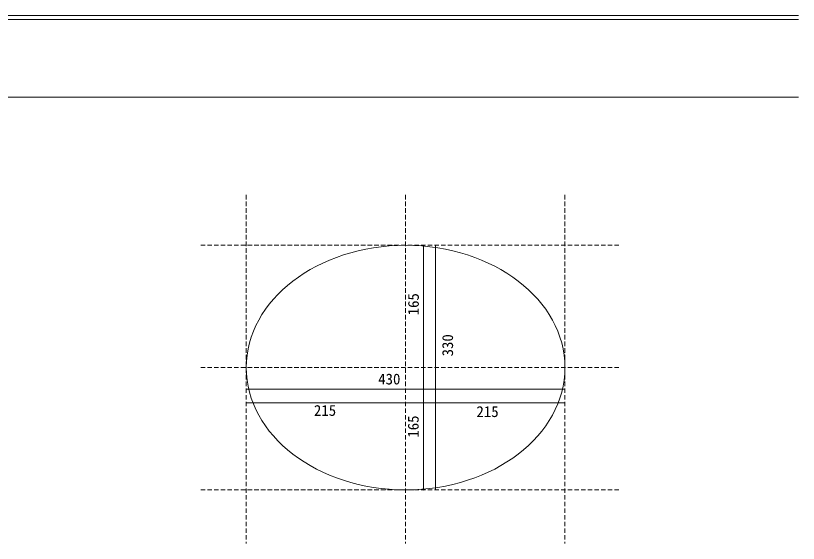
# Model space of a CAD drawing. Units: millimetres, scale not verified. Extents: x -1002 to 1002, y -687 to 676.
# Drawn here: x -54 to 1002, y -72 to 640 of the extents above; entities that cross this region are included whole.
import ezdxf
from ezdxf.enums import TextEntityAlignment as Align

# ---------------------------------------------------------------- set-up
doc = ezdxf.new("R2010")
doc.units = ezdxf.units.MM
doc.header["$LTSCALE"] = 5
doc.linetypes.add('DASHED1', pattern=[1.8, 1.2, -0.6])
doc.layers.add('0-0', color=7, linetype='Continuous', lineweight=15)
doc.layers.add('F-0', color=7, linetype='Continuous', lineweight=15)
doc.styles.add('ＭＳ ゴシック', font='')
doc.styles.get('ＭＳ ゴシック').set_extended_font_data('MS Gothic')

# ---------------------------------------------------------------- blocks, each defined once
blk = doc.blocks.new('_DOT')
at = {"layer": '0-0'}
blk.add_line((1.25, 0), (-1.25, 0), dxfattribs=at)
blk.add_circle((0, 0), 1.25, dxfattribs=at)

msp = doc.modelspace()

# ---------------------------------------------------------------- linework, layer by layer
at = {"layer": 'F-0'}
for p, q in [((1002.034, 640.036), (-1002.086, 640.036)), ((1002.034, 635.036), (-1002.086, 635.036)), ((1002.034, 530.036), (-1002.086, 530.036))]:
    msp.add_line(p, q, dxfattribs=at)
at = {"layer": 'F-0', "color": 3, "linetype": 'DASHED1', "lineweight": 20}
for p, q in [((257.197, 398.199), (257.197, -71.951)), ((472.197, 398.199), (472.197, -71.951)), ((687.197, 398.199), (687.197, -71.951)), ((196.019, 330.169), (762.688, 330.169)), ((196.019, 165.169), (762.688, 165.169)), ((196.019, 0.169), (762.688, 0.169))]:
    msp.add_line(p, q, dxfattribs=at)
at = {"layer": 'F-0', "lineweight": 18}
for p, q in [((496.211, 165.169), (496.211, 330.169)), ((512.58, 0.169), (512.58, 330.169)), ((496.211, 0.169), (496.211, 165.169)), ((257.197, 136.031), (687.197, 136.031)), ((257.197, 117.628), (472.197, 117.628)), ((472.197, 117.628), (687.197, 117.628))]:
    msp.add_line(p, q, dxfattribs=at)
at = {"layer": 'F-0', "color": 3, "lineweight": 18}
msp.add_ellipse((472.197, 165.169), major_axis=(215, 0), ratio=0.767442, dxfattribs=at)

# ---------------------------------------------------------------- block references
at = {"layer": 'F-0', "xscale": 0.12, "yscale": 0.12}
for p in [(496.211, 330.169), (512.58, 330.169), (496.211, 165.169), (496.211, 165.169), (257.197, 136.031), (687.197, 136.031), (257.197, 117.628), (472.197, 117.628), (472.197, 117.628), (687.197, 117.628), (496.211, 0.169), (512.58, 0.169)]:
    msp.add_blockref('_DOT', p, dxfattribs=at)

# ---------------------------------------------------------------- texts
at = {"layer": 'F-0', "style": 'ＭＳ ゴシック'}
for s, p in [('165', (494.426, 235.705)), ('330', (540.627, 180.287)), ('165', (494.211, 70.669))]:
    msp.add_text(s, height=14.66, rotation=90, dxfattribs=at).set_placement(p, align=Align.BOTTOM_LEFT)
for s, p in [('430', (435.273, 138.031)), ('215', (348.585, 95.659)), ('215', (567.822, 94.088))]:
    msp.add_text(s, height=14.66, dxfattribs=at).set_placement(p, align=Align.BOTTOM_LEFT)

doc.saveas('drawing.dxf')
